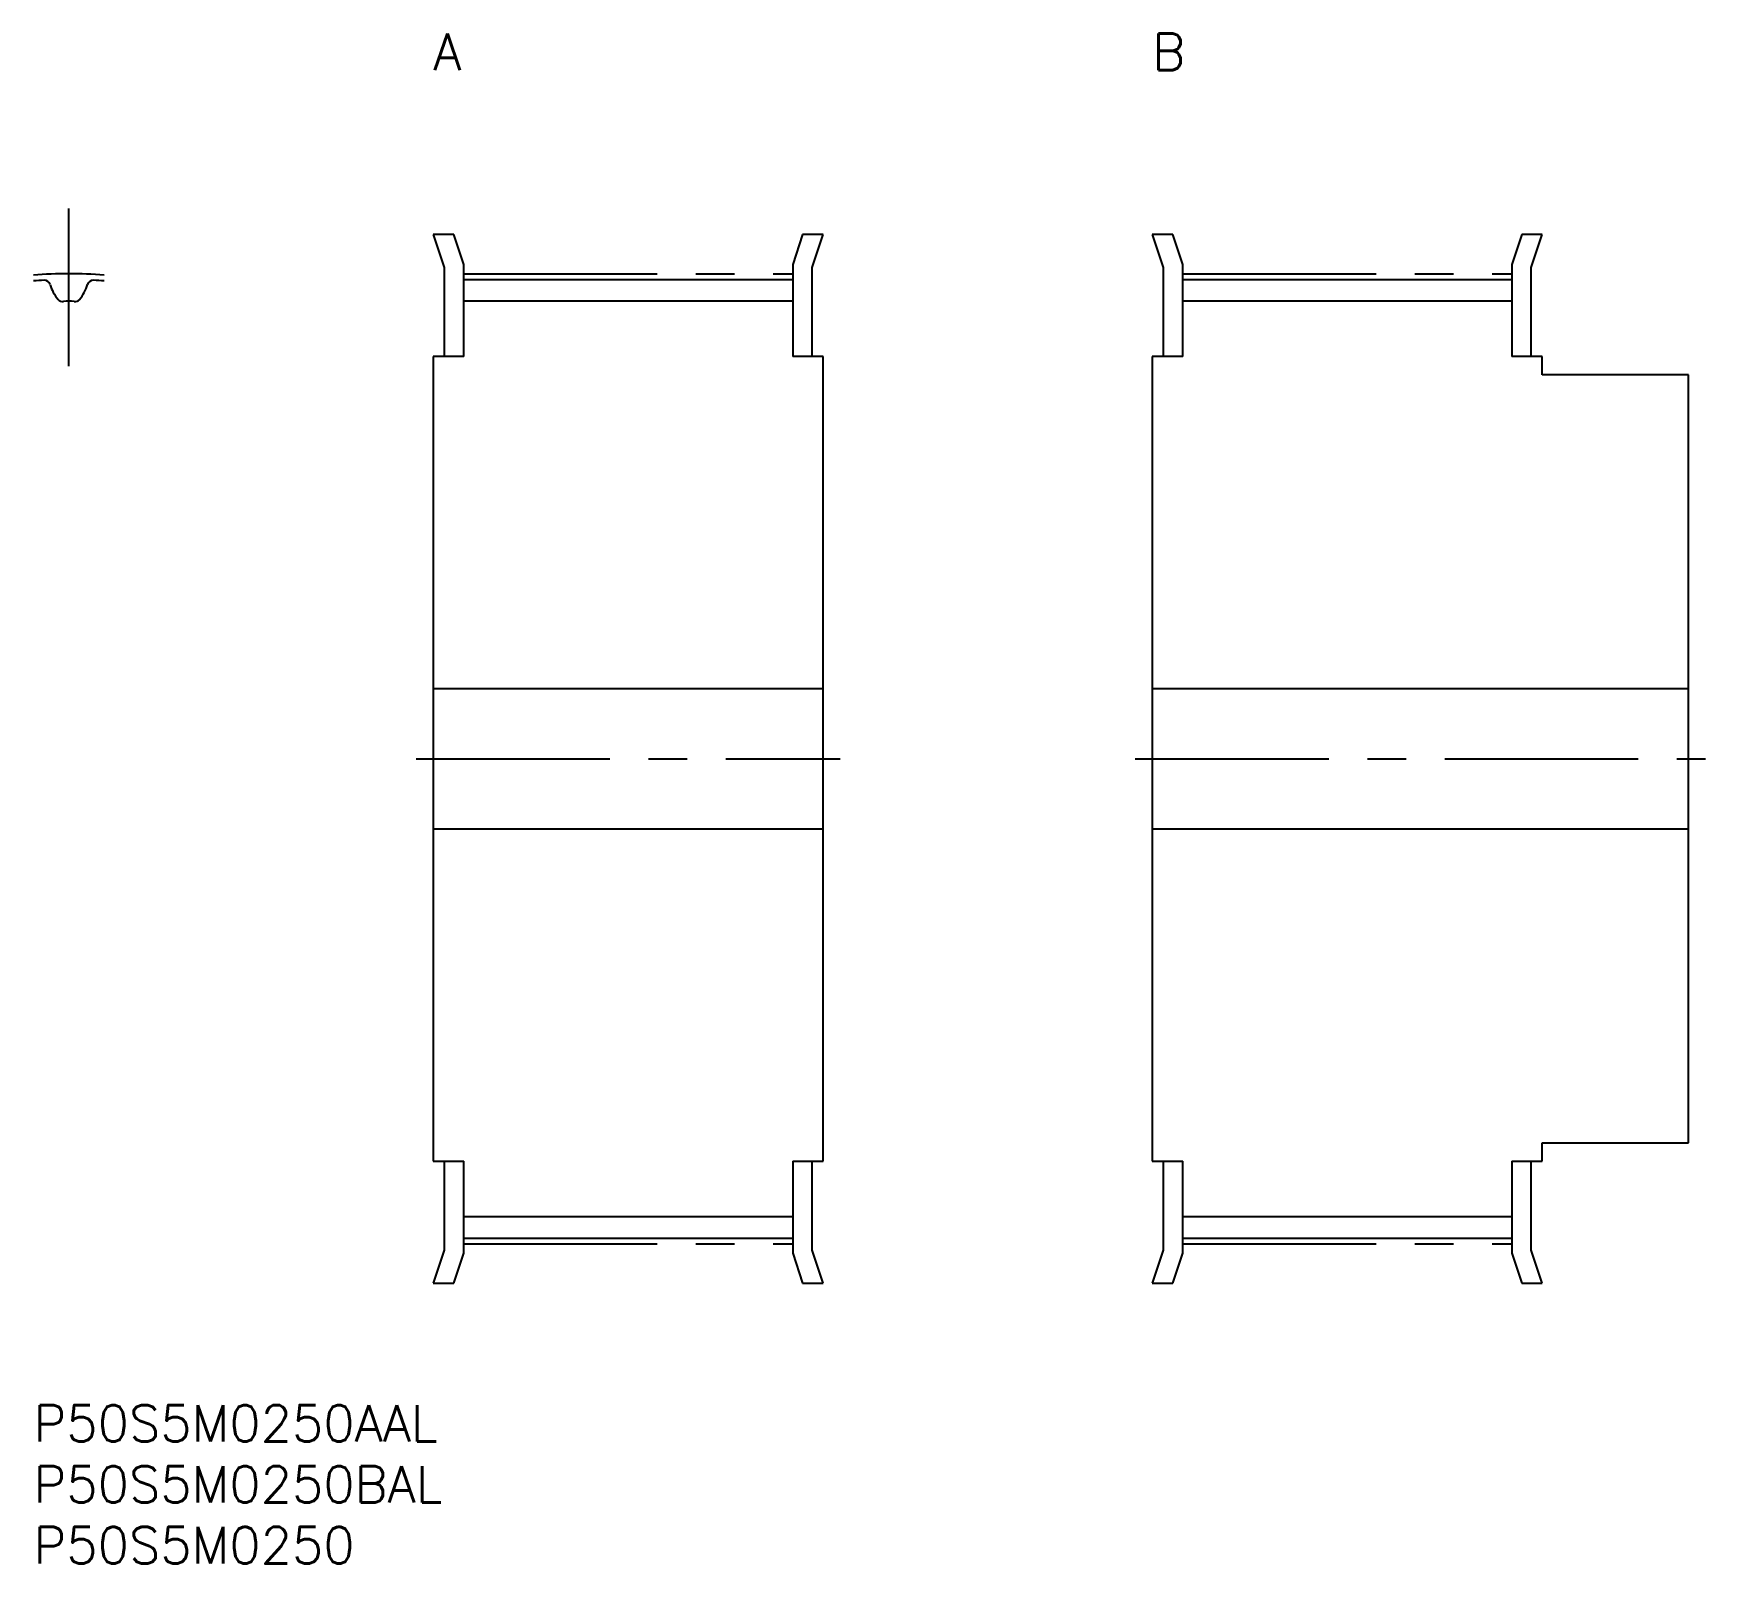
# Model space of a CAD drawing. Extents: x 0 to 137, y -13 to 112.
import ezdxf

# ---------------------------------------------------------------- set-up
doc = ezdxf.new("R2010")
doc.units = 0
doc.header["$LTSCALE"] = 0.5
doc.linetypes.add('CENTER', pattern=[50.8, 31.75, -6.35, 6.35, -6.35])
for name, color, linetype in [('MSM_CENTER', 1, 'CENTER'), ('MSM_CONTINUOUS', 7, 'CONTINUOUS'), ('MSM_PART_NUMBER', 7, 'CONTINUOUS')]:
    doc.layers.add(name, color=color, linetype=linetype)
doc.styles.get("Standard").update_dxf_attribs({"font": 'txt.shx', "height": 1, "bigfont": 'bigfont.shx'})

# ---------------------------------------------------------------- blocks, each defined once
blk = doc.blocks.new('*U36')
at = {"layer": 'MSM_PART_NUMBER'}
blk.add_text('A', height=3, dxfattribs=at).set_placement((32.81, 109.5))
blk = doc.blocks.new('*U37')
at = {"layer": 'MSM_PART_NUMBER'}
blk.add_text('B', height=3, dxfattribs=at).set_placement((91.81, 109.5))
blk = doc.blocks.new('*U38')
at = {"layer": 'MSM_PART_NUMBER'}
blk.add_text('P50S5M0250', height=3, dxfattribs=at).set_placement((0, -13))
blk = doc.blocks.new('*U39')
at = {"layer": 'MSM_PART_NUMBER'}
blk.add_text('P50S5M0250BAL', height=3, dxfattribs=at).set_placement((0, -8))
blk = doc.blocks.new('*U40')
at = {"layer": 'MSM_PART_NUMBER'}
blk.add_text('P50S5M0250AAL', height=3, dxfattribs=at).set_placement((0, -3))

msp = doc.modelspace()

# ---------------------------------------------------------------- linework, layer by layer
at = {"layer": 'MSM_CENTER'}
for p, q in [((2.9, 85.21), (2.9, 98.15)), ((35.31, 92.79), (62.31, 92.79)), ((94.31, 92.79), (121.31, 92.79)), ((31.41, 53), (66.21, 53)), ((90.41, 53), (137.21, 53)), ((35.31, 13.21), (62.31, 13.21)), ((94.31, 13.21), (121.31, 13.21))]:
    msp.add_line(p, q, dxfattribs=at)
msp.add_arc((2.9, 53), 39.79, 85.8143, 94.1857, dxfattribs=at)
at = {"layer": 'MSM_CONTINUOUS'}
for p, q in [((34.49, 96), (32.81, 96)), ((32.81, 96), (33.71, 93.29)), ((35.31, 93.55), (34.49, 96)), ((63.12, 96), (62.31, 93.55)), ((64.81, 96), (63.12, 96)), ((63.91, 93.29), (64.81, 96)), ((93.49, 96), (91.81, 96)), ((91.81, 96), (92.71, 93.29)), ((94.31, 93.55), (93.49, 96)), ((122.12, 96), (121.31, 93.55)), ((123.81, 96), (122.12, 96)), ((122.91, 93.29), (123.81, 96)), ((35.31, 86), (35.31, 93.55)), ((62.31, 93.55), (62.31, 86)), ((94.31, 86), (94.31, 93.55)), ((121.31, 93.55), (121.31, 86)), ((33.71, 93.29), (33.71, 86)), ((35.31, 92.31), (62.31, 92.31)), ((63.91, 86), (63.91, 93.29)), ((92.71, 93.29), (92.71, 86)), ((94.31, 92.31), (121.31, 92.31)), ((122.91, 86), (122.91, 93.29)), ((62.31, 90.54), (35.31, 90.54)), ((121.31, 90.54), (94.31, 90.54)), ((32.81, 86), (32.81, 20)), ((35.31, 86), (32.81, 86)), ((64.81, 86), (62.31, 86)), ((64.81, 20), (64.81, 86)), ((91.81, 86), (91.81, 20)), ((94.31, 86), (91.81, 86)), ((123.81, 86), (121.31, 86)), ((123.81, 84.5), (123.81, 86)), ((135.81, 84.5), (123.81, 84.5)), ((135.81, 21.5), (135.81, 84.5)), ((64.81, 58.75), (32.81, 58.75)), ((135.81, 58.75), (91.81, 58.75)), ((32.81, 47.25), (64.81, 47.25)), ((91.81, 47.25), (135.81, 47.25)), ((123.81, 20), (123.81, 21.5)), ((123.81, 21.5), (135.81, 21.5)), ((32.81, 20), (35.31, 20)), ((33.71, 20), (33.71, 12.71)), ((35.31, 12.45), (35.31, 20)), ((62.31, 20), (62.31, 12.45)), ((62.31, 20), (64.81, 20)), ((63.91, 12.71), (63.91, 20)), ((91.81, 20), (94.31, 20)), ((92.71, 20), (92.71, 12.71)), ((94.31, 12.45), (94.31, 20)), ((121.31, 20), (121.31, 12.45)), ((121.31, 20), (123.81, 20)), ((122.91, 12.71), (122.91, 20)), ((35.31, 15.46), (62.31, 15.46)), ((94.31, 15.46), (121.31, 15.46)), ((33.71, 12.71), (32.81, 10)), ((34.49, 10), (35.31, 12.45)), ((35.31, 13.69), (62.31, 13.69)), ((62.31, 12.45), (63.12, 10)), ((64.81, 10), (63.91, 12.71)), ((92.71, 12.71), (91.81, 10)), ((93.49, 10), (94.31, 12.45)), ((94.31, 13.69), (121.31, 13.69)), ((121.31, 12.45), (122.12, 10)), ((123.81, 10), (122.91, 12.71)), ((32.81, 10), (34.49, 10)), ((63.12, 10), (64.81, 10)), ((91.81, 10), (93.49, 10)), ((122.12, 10), (123.81, 10))]:
    msp.add_line(p, q, dxfattribs=at)
for centre, radius, start, end in [((2.9, 53), 39.31, 92.9631, 94.2369), ((0.9, 91.76), 0.5, 15.8636, 92.9631), ((4.91, 91.76), 0.5, 87.0369, 164.1364), ((2.9, 53), 39.31, 85.7631, 87.0369), ((4.53, 92.79), 3.28, 195.8636, 219.991), ((2.4, 91.01), 0.5, 219.991, 277.6274), ((3.41, 91.01), 0.5, 262.3726, 320.009), ((1.28, 92.79), 3.27, 320.009, 344.1364), ((2.9, 87.26), 3.28, 82.3726, 97.6274)]:
    msp.add_arc(centre, radius, start, end, dxfattribs=at)

# ---------------------------------------------------------------- block references
for name in ['*U36', '*U37', '*U40', '*U39', '*U38']:
    msp.add_blockref(name, (0, 0), dxfattribs=at)

doc.saveas('drawing.dxf')
